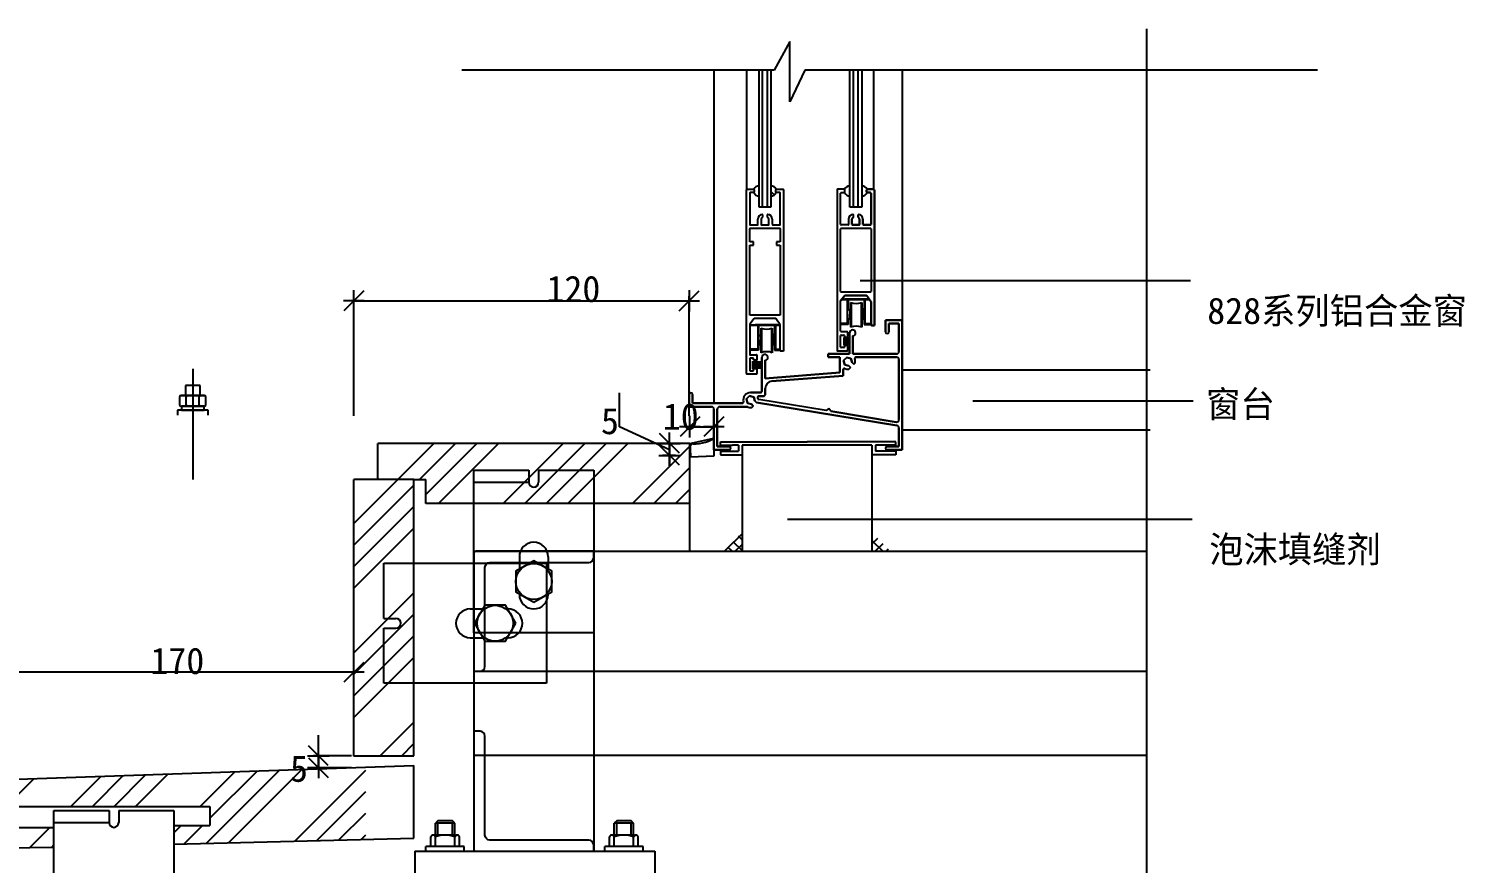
# Model space of a CAD drawing. Header units: metres. Extents: x -3313 to 4000, y 1266 to 2602.
# Drawn here: x 3292 to 3890, y 1777 to 2125 of the extents above; entities that cross this region are included whole.
import ezdxf

# ---------------------------------------------------------------- set-up
doc = ezdxf.new("R2010")
doc.units = ezdxf.units.M
for name, color, linetype in [('2', 2, 'Continuous'), ('3', 5, 'Continuous'), ('4', 4, 'Continuous'), ('7', 7, 'Continuous'), ('BH', 3, 'Continuous'), ('Dim', 3, 'Continuous'), ('FILL', 8, 'Continuous'), ('HATCH', 8, 'Continuous'), ('TEXT', 7, 'Continuous'), ('ZJSY-CC155-D10', 7, 'Continuous')]:
    doc.layers.add(name, color=color, linetype=linetype)

# ---------------------------------------------------------------- blocks, each defined once
blk = doc.blocks.new('ST-L50')
at = {"layer": '4'}
blk.add_lwpolyline([(0, 1, 0.41), (1, 0), (50, 0), (50, 2.67, 0.41), (48, 4.67), (6.67, 4.67, -0.41), (4.67, 6.67), (4.67, 48, 0.41), (2.67, 50), (0, 50)], format="xyb", close=True, dxfattribs=at)
blk = doc.blocks.new('_ArchTick')
for p, q in [((-0.52, 0), (0.52, 0)), ((0, 0.54), (0, -0.54))]:
    blk.add_line(p, q)
at = {"color": 0, "linetype": 'ByBlock'}
blk.add_lwpolyline([(-0.5, -0.5), (0.5, 0.5)], dxfattribs=at)

msp = doc.modelspace()

# ---------------------------------------------------------------- hatches: boundary and pattern name
h = msp.add_hatch()
h.set_pattern_fill('ANSI34', scale=2)
h.paths.add_polyline_path([(3567.03, 1951.73), (3437.03, 1951.73), (3437.03, 1936.73), (3452.03, 1936.73), (3457.03, 1936.73), (3457.03, 1926.73), (3567.03, 1926.73)])
h = msp.add_hatch()
h.set_pattern_fill('ANSI37', scale=8)
h.paths.add_polyline_path([(3567.15, 1951.61), (3567.28, 1949.01), (3577.15, 1949.01), (3577.15, 1953.93, -0.18)])
h.paths.add_polyline_path([(3567.28, 1949.01), (3567.35, 1947.49), (3570.22, 1946.09), (3577.15, 1946.42), (3577.15, 1949.01)])
h = msp.add_hatch()
h.set_pattern_fill('ANSI34', scale=2)
h.paths.add_polyline_path([(3452.03, 1936.73), (3437.03, 1936.73), (3427.03, 1936.73), (3427.03, 1821.56), (3452.03, 1821.56)])
h = msp.add_hatch()
h.set_pattern_fill('ANSI34', scale=2)
h.paths.add_polyline_path([(3287.03, 1811.73), (3257.03, 1811.73), (3257.03, 1687.99), (3266.03, 1687.99), (3266.03, 1707.99), (3273.03, 1707.99), (3273.03, 1690.99), (3282.03, 1690.99), (3282.03, 1783.18), (3302.03, 1783.51), (3302.03, 1791.45), (3287.03, 1791.45), (3287.03, 1800.45), (3367.03, 1800.45), (3367.03, 1792.45), (3352.03, 1792.45), (3352.03, 1784.73), (3432.03, 1786.72), (3432.03, 1816.73)])
at = {"layer": 'BH'}
h = msp.add_hatch(dxfattribs=at)
h.set_pattern_fill('ANSI37')
h.paths.add_polyline_path([(3588.9, 1914.73), (3580.9, 1906.73), (3588.9, 1906.73)])
h = msp.add_hatch(dxfattribs=at)
h.set_pattern_fill('ANSI37')
h.paths.add_polyline_path([(3642.98, 1914.73), (3650.98, 1906.73), (3642.98, 1906.73)])
at = {"layer": 'FILL'}
h = msp.add_hatch(dxfattribs=at)
h.set_pattern_fill('ANSI37', scale=5)
h.paths.add_polyline_path([(3595.93, 2059, 0.27), (3593.74, 2057.61, -0.41), (3593.94, 2057.41), (3593.94, 2056.41, -0.41), (3593.74, 2056.21, 0.27), (3595.93, 2054.81)])
h = msp.add_hatch(dxfattribs=at)
h.set_pattern_fill('ANSI37', scale=5)
h.paths.add_polyline_path([(3602.93, 2057.41, -0.41), (3603.13, 2057.61, 0.27), (3600.93, 2059), (3600.93, 2054.81, 0.27), (3603.13, 2056.21, -0.41), (3602.93, 2056.41)])
h = msp.add_hatch(dxfattribs=at)
h.set_pattern_fill('ANSI37', scale=5)
h.paths.add_polyline_path([(3631.77, 2057.41, 0.41), (3631.57, 2057.61, -0.27), (3633.76, 2059), (3633.76, 2054.81, -0.27), (3631.57, 2056.21, 0.41), (3631.77, 2056.41)])
h = msp.add_hatch(dxfattribs=at)
h.set_pattern_fill('ANSI37', scale=5)
h.paths.add_polyline_path([(3640.76, 2057.41, -0.41), (3640.96, 2057.61, 0.27), (3638.76, 2059), (3638.76, 2054.81, 0.27), (3640.96, 2056.21, -0.41), (3640.76, 2056.41)])

# ---------------------------------------------------------------- linework, layer by layer
for p, q in [((3577.15, 2107.11), (3577.15, 1968.41)), ((3590.69, 2107.11), (3590.69, 2057.41)), ((3595.93, 2050.14), (3595.93, 2107.26)), ((3600.93, 2107.26), (3600.93, 2050.14)), ((3633.76, 2050.14), (3633.76, 2107.11)), ((3638.76, 2107.11), (3638.76, 2050.14)), ((3643.82, 2057.61), (3643.82, 2107.11)), ((3590.69, 1980.81), (3590.69, 2057.41)), ((3590.89, 2057.61), (3593.74, 2057.61)), ((3592.09, 2056.01), (3592.09, 2042.95)), ((3593.74, 2056.21), (3592.29, 2056.21)), ((3593.94, 2057.41), (3593.94, 2056.41)), ((3602.94, 2056.41), (3602.94, 2057.41)), ((3603.14, 2057.61), (3605.99, 2057.61)), ((3604.59, 2056.21), (3603.14, 2056.21)), ((3604.79, 2052.68), (3604.79, 2056.01)), ((3604.79, 2042.95), (3604.79, 2052.68)), ((3606.19, 2057.41), (3606.19, 1990.19)), ((3628.52, 2057.41), (3628.52, 1990.47)), ((3631.57, 2057.61), (3628.72, 2057.61)), ((3629.92, 2052.68), (3629.92, 2056.01)), ((3629.92, 2044.02), (3629.92, 2052.68)), ((3630.12, 2056.21), (3631.57, 2056.21)), ((3631.77, 2056.41), (3631.77, 2057.41)), ((3640.77, 2057.41), (3640.77, 2056.41)), ((3640.77, 2056.41), (3640.77, 2057.41)), ((3640.77, 2057.41), (3640.77, 2056.41)), ((3643.82, 2057.61), (3640.97, 2057.61)), ((3640.97, 2057.61), (3643.82, 2057.61)), ((3643.82, 2057.61), (3640.97, 2057.61)), ((3640.97, 2056.21), (3642.42, 2056.21)), ((3642.42, 2056.21), (3640.97, 2056.21)), ((3640.97, 2056.21), (3642.42, 2056.21)), ((3642.62, 2056.01), (3642.62, 2042.95)), ((3642.62, 2052.68), (3642.62, 2056.01)), ((3642.62, 2056.01), (3642.62, 2052.68)), ((3642.62, 2042.95), (3642.62, 2052.68)), ((3642.62, 2052.68), (3642.62, 2042.95)), ((3644.02, 2000.86), (3644.02, 2057.41)), ((3644.02, 2057.41), (3644.02, 2000.86)), ((3644.02, 2000.86), (3644.02, 2057.41)), ((3600.93, 2050.14), (3595.93, 2050.14)), ((3597.44, 2046.94), (3597.44, 2045.93)), ((3599.44, 2045.93), (3599.44, 2046.94)), ((3638.76, 2050.14), (3633.76, 2050.14)), ((3635.27, 2046.07), (3635.27, 2046.94)), ((3637.27, 2046.94), (3637.27, 2046.07)), ((3637.27, 2045.93), (3637.27, 2046.94)), ((3637.27, 2046.94), (3637.27, 2046.07)), ((3592.09, 2035.75), (3592.09, 2041.15)), ((3592.29, 2042.75), (3595.24, 2042.75)), ((3592.29, 2041.35), (3604.59, 2041.35)), ((3595.44, 2042.95), (3595.44, 2045.15)), ((3596.84, 2045.15), (3596.84, 2042.95)), ((3597.04, 2042.75), (3599.84, 2042.75)), ((3600.04, 2042.95), (3600.04, 2045.15)), ((3601.44, 2045.15), (3601.44, 2042.95)), ((3601.64, 2042.75), (3604.59, 2042.75)), ((3604.79, 2041.15), (3604.79, 2035.75)), ((3629.92, 2042.95), (3629.92, 2044.02)), ((3629.92, 2014.96), (3629.92, 2041.15)), ((3629.92, 2014.96), (3629.92, 2041.15)), ((3633.07, 2042.75), (3630.12, 2042.75)), ((3630.12, 2041.35), (3642.42, 2041.35)), ((3630.12, 2041.35), (3642.42, 2041.35)), ((3633.27, 2045.15), (3633.27, 2042.95)), ((3634.67, 2042.95), (3634.67, 2045.15)), ((3634.67, 2045.15), (3634.67, 2042.95)), ((3634.67, 2042.95), (3634.67, 2045.15)), ((3637.67, 2042.75), (3634.87, 2042.75)), ((3634.87, 2042.75), (3637.67, 2042.75)), ((3637.67, 2042.75), (3634.87, 2042.75)), ((3635.27, 2045.93), (3635.27, 2046.07)), ((3637.87, 2045.15), (3637.87, 2042.95)), ((3637.87, 2042.95), (3637.87, 2045.15)), ((3637.87, 2045.15), (3637.87, 2042.95)), ((3639.27, 2042.95), (3639.27, 2045.15)), ((3639.27, 2045.15), (3639.27, 2042.95)), ((3639.27, 2042.95), (3639.27, 2045.15)), ((3642.42, 2042.75), (3639.47, 2042.75)), ((3639.47, 2042.75), (3642.42, 2042.75)), ((3642.42, 2042.75), (3639.47, 2042.75)), ((3642.62, 2041.15), (3642.62, 2014.96)), ((3642.62, 2041.15), (3642.62, 2014.96)), ((3593.69, 2035.75), (3592.09, 2035.75)), ((3593.69, 2034.35), (3593.69, 2035.75)), ((3603.19, 2035.75), (3603.19, 2034.35)), ((3604.79, 2035.75), (3603.19, 2035.75)), ((3592.09, 2005.09), (3592.09, 2034.35)), ((3592.09, 2034.35), (3593.69, 2034.35)), ((3603.19, 2034.35), (3604.79, 2034.35)), ((3604.79, 2034.35), (3604.79, 2005.09)), ((3427.03, 1963.14), (3427.03, 2013.12)), ((3427.03, 2011.12), (3566.85, 2011.12)), ((3566.85, 1963.14), (3566.85, 2013.12)), ((3631.71, 2013.28), (3629.92, 2011.09)), ((3629.92, 2011.09), (3631.71, 2013.28)), ((3629.92, 2011.09), (3629.92, 2011.01)), ((3629.92, 2011.01), (3629.92, 2011.09)), ((3629.92, 1998.47), (3629.92, 2011.01)), ((3629.96, 2011.14), (3631.77, 2013.36)), ((3642.42, 2014.76), (3630.12, 2014.76)), ((3642.42, 2014.76), (3630.12, 2014.76)), ((3642.09, 2011.51), (3630.26, 2011.51)), ((3630.52, 2011.83), (3641.87, 2011.83)), ((3641.14, 2011.83), (3631.64, 2011.83)), ((3631.71, 2013.28), (3631.77, 2013.36)), ((3631.77, 2013.36), (3640.82, 2013.36)), ((3631.77, 2013.36), (3640.71, 2013.36)), ((3640.71, 2013.36), (3631.87, 2013.36)), ((3632.73, 2011.51), (3632.73, 2001.61)), ((3633.04, 2011.51), (3633.04, 2007.99)), ((3639.74, 2011.51), (3639.74, 2001.29)), ((3640.06, 2011.51), (3640.06, 2001.61)), ((3640.71, 2013.36), (3640.82, 2013.36)), ((3640.82, 2013.36), (3642.62, 2010.76)), ((3640.82, 2013.36), (3642.58, 2010.81)), ((3642.58, 2010.81), (3640.88, 2013.27)), ((3642.58, 2010.81), (3642.62, 2010.76)), ((3642.62, 2010.76), (3642.62, 2001.06)), ((3642.62, 2010.76), (3642.62, 2001.06)), ((3642.62, 2001.06), (3642.62, 2010.69)), ((3604.79, 2005.09), (3592.09, 2005.09)), ((3633.04, 2007.99), (3633.77, 2007.11)), ((3633.77, 2007.11), (3633.77, 2005.57)), ((3633.77, 2004.04), (3633.77, 2005.57)), ((3634.01, 2010.43), (3634.01, 2000.16)), ((3634.33, 2010.27), (3634.33, 2000.16)), ((3638.45, 2010.25), (3638.45, 2000.16)), ((3638.77, 2010.4), (3638.77, 2000.16)), ((3639.74, 2007.99), (3639.01, 2007.11)), ((3639.01, 2007.11), (3639.01, 2005.57)), ((3639.01, 2004.04), (3639.01, 2005.57)), ((3593.95, 2003.69), (3592.09, 2001.42)), ((3592.09, 2001.42), (3592.09, 1988.81)), ((3592.09, 2001.17), (3604.57, 2001.17)), ((3604.79, 2000.85), (3592.09, 2000.85)), ((3602.99, 2003.69), (3593.95, 2003.69)), ((3603.84, 2001.17), (3594.34, 2001.17)), ((3595.42, 2000.85), (3595.42, 1990.95)), ((3595.74, 2000.85), (3595.74, 1997.33)), ((3596.71, 1999.76), (3596.71, 1989.5)), ((3597.03, 1999.6), (3597.03, 1989.5)), ((3601.15, 1999.59), (3601.15, 1989.5)), ((3601.47, 1999.74), (3601.47, 1989.5)), ((3602.44, 2000.85), (3602.44, 1990.63)), ((3602.75, 2000.85), (3602.75, 1990.95)), ((3604.79, 2001.09), (3602.99, 2003.69)), ((3604.79, 1990.19), (3604.79, 2001.09)), ((3632.73, 2001.61), (3629.92, 2001.61)), ((3633.04, 2001.29), (3629.92, 2001.29)), ((3633.04, 2003.15), (3633.77, 2004.04)), ((3633.04, 2003.15), (3633.04, 2001.29)), ((3639.74, 2003.15), (3639.01, 2004.04)), ((3639.74, 2001.29), (3642.67, 2001.29)), ((3640.05, 2001.61), (3642.67, 2001.61)), ((3642.82, 2000.86), (3644.02, 2000.86)), ((3644.02, 2000.86), (3642.82, 2000.86)), ((3642.82, 2000.86), (3644.02, 2000.86)), ((3595.74, 1997.33), (3596.47, 1996.44)), ((3595.74, 1992.48), (3596.47, 1993.37)), ((3596.47, 1996.44), (3596.47, 1994.91)), ((3596.47, 1993.37), (3596.47, 1994.91)), ((3602.44, 1997.33), (3601.71, 1996.44)), ((3601.71, 1996.44), (3601.71, 1994.91)), ((3601.71, 1993.37), (3601.71, 1994.91)), ((3602.44, 1992.48), (3601.71, 1993.37)), ((3629.92, 1991.87), (3629.92, 1996.67)), ((3632.72, 1998.27), (3630.12, 1998.27)), ((3630.12, 1996.87), (3631.32, 1996.87)), ((3631.52, 1996.67), (3631.52, 1996.22)), ((3631.72, 1996.02), (3632.72, 1996.02)), ((3632.92, 1996.22), (3632.92, 1998.07)), ((3595.42, 1990.95), (3592.09, 1990.95)), ((3595.74, 1990.63), (3592.09, 1990.63)), ((3592.09, 1987.01), (3592.09, 1982.21)), ((3592.29, 1988.61), (3594.89, 1988.61)), ((3593.49, 1987.21), (3592.29, 1987.21)), ((3593.69, 1986.56), (3593.69, 1987.01)), ((3595.09, 1988.41), (3595.09, 1986.56)), ((3595.74, 1992.48), (3595.74, 1990.63)), ((3602.44, 1990.63), (3604.79, 1990.63)), ((3602.75, 1990.95), (3604.79, 1990.95)), ((3606.19, 1990.19), (3604.79, 1990.19)), ((3628.72, 1990.27), (3632.72, 1990.27)), ((3631.32, 1991.67), (3630.12, 1991.67)), ((3631.52, 1992.32), (3631.52, 1991.87)), ((3632.72, 1992.52), (3631.72, 1992.52)), ((3632.92, 1990.47), (3632.92, 1992.32)), ((3592.29, 1982.01), (3593.49, 1982.01)), ((3593.69, 1982.21), (3593.69, 1982.66)), ((3594.89, 1986.36), (3593.89, 1986.36)), ((3593.89, 1982.86), (3594.89, 1982.86)), ((3595.09, 1982.66), (3595.09, 1980.81)), ((3655.65, 1982.36), (3758.94, 1982.36)), ((3594.89, 1980.61), (3590.89, 1980.61)), ((3537.72, 1958.58), (3537.72, 1972.85)), ((3558.65, 1949.02), (3537.72, 1958.58)), ((3655.65, 1957.36), (3758.94, 1957.36)), ((3567.15, 1951.42), (3567.15, 1946.42)), ((3577.15, 1951.42), (3577.15, 1946.42)), ((3579.83, 1950.91), (3579.83, 1952.41)), ((3579.83, 1952.41), (3615.94, 1952.41)), ((3587.4, 1950.91), (3584.83, 1950.91)), ((3587.4, 1950.91), (3587.4, 1948.51)), ((3588.9, 1950.91), (3588.9, 1906.73)), ((3610.94, 1950.91), (3588.9, 1950.91)), ((3588.9, 1950.91), (3588.9, 1947.01)), ((3642.98, 1950.91), (3610.94, 1950.91)), ((3652.98, 1952.41), (3615.94, 1952.41)), ((3642.98, 1950.91), (3642.98, 1906.73)), ((3642.98, 1950.91), (3642.98, 1947.01)), ((3644.48, 1950.91), (3644.48, 1948.51)), ((3647.98, 1950.91), (3644.48, 1950.91)), ((3577.15, 1946.42), (3567.43, 1945.95)), ((3579.83, 1948.51), (3579.83, 1947.01)), ((3579.83, 1948.51), (3587.4, 1948.51)), ((3579.83, 1947.01), (3588.9, 1947.01)), ((3652.98, 1947.01), (3642.98, 1947.01)), ((3652.98, 1948.51), (3644.48, 1948.51)), ((3652.98, 1948.51), (3652.98, 1947.01)), ((3437.03, 1936.73), (3427.03, 1936.73)), ((3452.03, 1936.73), (3457.03, 1936.73)), ((3427.03, 1821.56), (3452.03, 1821.56)), ((3452.03, 1787.22), (3452.03, 1817.42)), ((3287.03, 1800.45), (3367.03, 1800.45)), ((3367.03, 1800.45), (3367.03, 1792.45)), ((3302.03, 1791.45), (3287.03, 1791.45)), ((3352.03, 1792.45), (3367.03, 1792.45)), ((3462.1, 1794.43), (3461.1, 1793.43)), ((3461.1, 1783.73), (3461.1, 1793.43)), ((3469.1, 1793.43), (3461.1, 1793.43)), ((3468.1, 1794.43), (3462.1, 1794.43)), ((3462.1, 1788.43), (3462.1, 1793.43)), ((3469.1, 1793.43), (3468.1, 1794.43)), ((3468.1, 1788.43), (3468.1, 1793.43)), ((3469.1, 1783.73), (3469.1, 1793.43)), ((3536.6, 1794.43), (3535.6, 1793.43)), ((3543.6, 1793.43), (3535.6, 1793.43)), ((3535.6, 1783.73), (3535.6, 1793.43)), ((3542.6, 1794.43), (3536.6, 1794.43)), ((3536.6, 1788.43), (3536.6, 1793.43)), ((3543.6, 1793.43), (3542.6, 1794.43)), ((3542.6, 1788.43), (3542.6, 1793.43)), ((3543.6, 1783.73), (3543.6, 1793.43)), ((3473.1, 1783.73), (3457.1, 1783.73)), ((3457.1, 1781.73), (3457.1, 1783.73)), ((3459.1, 1783.73), (3459.1, 1787.73)), ((3469.1, 1788.43), (3460.1, 1788.43)), ((3469.1, 1788.43), (3461.1, 1788.43)), ((3469.1, 1788.43), (3470.1, 1788.43)), ((3471.1, 1783.73), (3471.1, 1787.73)), ((3473.1, 1781.73), (3473.1, 1783.73)), ((3531.6, 1781.73), (3531.6, 1783.73)), ((3547.6, 1783.73), (3531.6, 1783.73)), ((3533.6, 1783.73), (3533.6, 1787.73)), ((3543.6, 1788.43), (3534.6, 1788.43)), ((3543.6, 1788.43), (3535.6, 1788.43)), ((3543.6, 1788.43), (3544.6, 1788.43)), ((3545.6, 1783.73), (3545.6, 1787.73)), ((3547.6, 1781.73), (3547.6, 1783.73)), ((3452.53, 1781.73), (3452.53, 1771.73)), ((3457.1, 1781.73), (3473.1, 1781.73)), ((3531.6, 1781.73), (3547.6, 1781.73)), ((3552.53, 1781.73), (3552.53, 1771.73))]:
    msp.add_line(p, q)
for points in [[(3638.14, 2019.66), (3775.77, 2019.66)], [(3685.03, 1969.48), (3776.97, 1969.48)], [(3567.15, 1951.61), (3567.4, 1946.43)], [(3607.83, 1920.09), (3776.5, 1920.09)]]:
    msp.add_lwpolyline(points)
for centre, radius, start, end in [((3596.04, 2056.41), 2.6, 92.34, 152.46), ((3600.83, 2056.41), 2.6, 27.54, 87.66), ((3633.87, 2056.41), 2.6, 92.34, 152.46), ((3638.65, 2056.41), 2.6, 27.54, 87.66), ((3590.89, 2057.41), 0.2, 90, 180), ((3592.29, 2056.01), 0.2, 90, 180), ((3596.04, 2057.41), 2.6, 207.54, 267.66), ((3593.74, 2057.41), 0.2, 0, 90), ((3593.74, 2056.41), 0.2, 270, 0), ((3600.83, 2057.41), 2.6, 272.34, 332.46), ((3603.14, 2057.41), 0.2, 90, 180), ((3603.14, 2056.41), 0.2, 180, 270), ((3604.59, 2056.01), 0.2, 0, 90), ((3605.99, 2057.41), 0.2, 0, 90), ((3628.72, 2057.41), 0.2, 90, 180), ((3630.12, 2056.01), 0.2, 90, 180), ((3633.87, 2057.41), 2.6, 207.54, 267.66), ((3631.57, 2057.41), 0.2, 0, 90), ((3631.57, 2056.41), 0.2, 270, 0), ((3638.65, 2057.41), 2.6, 272.34, 332.46), ((3640.97, 2057.41), 0.2, 90, 180), ((3640.97, 2057.41), 0.2, 90, 180), ((3640.97, 2057.41), 0.2, 90, 180), ((3640.97, 2056.41), 0.2, 180, 270), ((3640.97, 2056.41), 0.2, 180, 270), ((3640.97, 2056.41), 0.2, 180, 270), ((3642.42, 2056.01), 0.2, 0, 90), ((3642.42, 2056.01), 0.2, 0, 90), ((3642.42, 2056.01), 0.2, 0, 90), ((3643.82, 2057.41), 0.2, 0, 90), ((3643.82, 2057.41), 0.2, 0, 90), ((3643.82, 2057.41), 0.2, 0, 90), ((3597.44, 2045.15), 2, 96.38, 180), ((3597.24, 2046.94), 0.2, 0, 96.38), ((3599.64, 2046.94), 0.2, 83.62, 180), ((3599.44, 2045.15), 2, 0, 83.62), ((3635.27, 2045.15), 2, 96.38, 180), ((3635.07, 2046.94), 0.2, 360, 96.38), ((3637.47, 2046.94), 0.2, 83.62, 180), ((3637.47, 2046.94), 0.2, 83.62, 180), ((3637.47, 2046.94), 0.2, 83.62, 180), ((3637.27, 2045.15), 2, 0, 83.62), ((3637.27, 2045.15), 2, 0, 83.62), ((3637.27, 2045.15), 2, 0, 83.62), ((3592.29, 2042.95), 0.2, 180, 270), ((3592.29, 2041.15), 0.2, 90, 180), ((3595.24, 2042.95), 0.2, 270, 0), ((3597.64, 2045.15), 0.8, 104.48, 180), ((3597.04, 2042.95), 0.2, 180, 270), ((3599.24, 2045.15), 0.8, 0, 75.52), ((3599.84, 2042.95), 0.2, 270, 0), ((3601.64, 2042.95), 0.2, 180, 270), ((3604.59, 2042.95), 0.2, 270, 360), ((3604.59, 2041.15), 0.2, 0, 90), ((3630.12, 2042.95), 0.2, 180, 270), ((3630.12, 2041.15), 0.2, 90, 180), ((3630.12, 2041.15), 0.2, 90, 180), ((3633.07, 2042.95), 0.2, 270, 0), ((3635.47, 2045.15), 0.8, 104.48, 180), ((3635.47, 2045.15), 0.8, 113.58, 180), ((3635.47, 2045.15), 0.8, 113.58, 180), ((3634.87, 2042.95), 0.2, 180, 270), ((3634.87, 2042.95), 0.2, 180, 270), ((3634.87, 2042.95), 0.2, 180, 270), ((3635.07, 2046.07), 0.2, 293.58, 360), ((3635.07, 2046.07), 0.2, 293.58, 0), ((3637.47, 2046.07), 0.2, 180, 246.42), ((3637.47, 2046.07), 0.2, 180, 246.42), ((3637.07, 2045.15), 0.8, 0, 75.52), ((3637.07, 2045.15), 0.8, 0, 66.42), ((3637.07, 2045.15), 0.8, 0, 66.42), ((3637.67, 2042.95), 0.2, 270, 0), ((3637.67, 2042.95), 0.2, 270, 0), ((3637.67, 2042.95), 0.2, 270, 0), ((3639.47, 2042.95), 0.2, 180, 270), ((3639.47, 2042.95), 0.2, 180, 270), ((3639.47, 2042.95), 0.2, 180, 270), ((3642.42, 2042.95), 0.2, 270, 0), ((3642.42, 2042.95), 0.2, 270, 0), ((3642.42, 2042.95), 0.2, 270, 0), ((3642.42, 2041.15), 0.2, 0, 90), ((3642.42, 2041.15), 0.2, 0, 90), ((3630.12, 2014.96), 0.2, 180, 270), ((3630.12, 2014.96), 0.2, 180, 270), ((3630.12, 2011.01), 0.2, 140.69, 180), ((3631.87, 2013.16), 0.2, 90, 140.69), ((3640.71, 2013.16), 0.2, 34.65, 90), ((3642.42, 2014.96), 0.2, 270, 0), ((3642.42, 2014.96), 0.2, 270, 0), ((3642.42, 2010.69), 0.2, 0, 34.65), ((3636.43, 2017.38), 7.36, 250.88, 288.56), ((3599.12, 2006.72), 7.36, 250.88, 288.56), ((3636.43, 1993.77), 6.8, 70.13, 109.87), ((3642.82, 2001.06), 0.2, 180, 270), ((3642.82, 2001.06), 0.2, 180, 270), ((3642.82, 2001.06), 0.2, 180, 270), ((3630.12, 1998.47), 0.2, 180, 270), ((3630.12, 1996.67), 0.2, 90, 180), ((3631.32, 1996.67), 0.2, 0, 90), ((3631.72, 1996.22), 0.2, 180, 270), ((3632.72, 1998.07), 0.2, 0, 90), ((3632.72, 1996.22), 0.2, 270, 0), ((3592.29, 1988.81), 0.2, 180, 270), ((3592.29, 1987.01), 0.2, 90, 180), ((3593.49, 1987.01), 0.2, 0, 90), ((3594.89, 1988.41), 0.2, 0, 90), ((3599.12, 1983.1), 6.8, 70.13, 109.87), ((3630.12, 1991.87), 0.2, 180, 270), ((3631.32, 1991.87), 0.2, 270, 0), ((3631.72, 1992.32), 0.2, 90, 180), ((3632.72, 1992.32), 0.2, 0, 90), ((3632.72, 1990.47), 0.2, 270, 360), ((3590.89, 1980.81), 0.2, 180, 270), ((3592.29, 1982.21), 0.2, 180, 270), ((3593.49, 1982.21), 0.2, 270, 0), ((3593.89, 1986.56), 0.2, 180, 270), ((3593.89, 1982.66), 0.2, 90, 180), ((3594.89, 1986.56), 0.2, 270, 0), ((3594.89, 1982.66), 0.2, 0, 90), ((3594.89, 1980.81), 0.2, 270, 0), ((3568.99, 1966.41), 14.91, 262.94, 303.2), ((3460.1, 1787.37), 1.06, 20.02, 159.98), ((3465.1, 1776.65), 11.78, 70.15, 109.85), ((3470.1, 1787.37), 1.06, 20.02, 159.98), ((3534.6, 1787.37), 1.06, 20.02, 159.98), ((3539.6, 1776.65), 11.78, 70.15, 109.85), ((3544.6, 1787.37), 1.06, 20.02, 159.98)]:
    msp.add_arc(centre, radius, start, end)
at = {"layer": '2'}
for p, q in [((3594.82, 1968.81), (3653.42, 1959.15)), ((3577.15, 1966.01), (3577.15, 1949.01)), ((3578.55, 1950.41), (3578.55, 1966.01)), ((3477.03, 1906.73), (3477.03, 1781.73)), ((3477.03, 1906.73), (3757.56, 1906.73)), ((3527.03, 1906.73), (3527.03, 1781.73)), ((3477.03, 1856.73), (3757.56, 1856.73)), ((3477.03, 1821.73), (3757.56, 1821.73)), ((3452.53, 1781.73), (3552.53, 1781.73))]:
    msp.add_line(p, q, dxfattribs=at)
at = {"layer": '3'}
for p, q in [((3757.56, 1737.79), (3757.56, 2124.52)), ((3602.31, 2107.26), (3472.05, 2107.26)), ((3828.73, 2107.26), (3614.97, 2107.26)), ((3359.99, 1982.75), (3359.99, 1936.7)), ((3363.05, 1975.86), (3356.92, 1975.86)), ((3356.92, 1975.86), (3356.92, 1971.67)), ((3363.05, 1971.67), (3363.05, 1975.86)), ((3354.42, 1971.07), (3354.42, 1967.81)), ((3354.74, 1971.67), (3364.71, 1971.67)), ((3364.71, 1971.67), (3355.02, 1971.67)), ((3357.13, 1967.82), (3357.13, 1971.06)), ((3362.6, 1967.82), (3362.6, 1971.06)), ((3364.71, 1971.67), (3365.03, 1971.67)), ((3365.31, 1967.81), (3365.31, 1971.07)), ((3366.37, 1965.54), (3353.6, 1965.54)), ((3353.6, 1965.54), (3353.6, 1963.52)), ((3355.02, 1967.21), (3364.71, 1967.21)), ((3362.97, 1967.21), (3356.78, 1967.21)), ((3366.37, 1963.52), (3366.37, 1965.54))]:
    msp.add_line(p, q, dxfattribs=at)
msp.add_lwpolyline([(3364.71, 1967.21), (3355.27, 1967.21), (3355.27, 1965.54), (3364.71, 1965.54)], close=True, dxfattribs=at)
for centre, radius, start, end in [((3355.02, 1971.07), 0.6, 90, 180), ((3356.24, 1970.8), 0.92, 16.32, 70.88), ((3358.01, 1970.8), 0.92, 109.12, 163.68), ((3361.71, 1970.8), 0.92, 16.32, 70.88), ((3363.48, 1970.8), 0.92, 109.12, 163.68), ((3364.71, 1971.07), 0.6, 0, 90), ((3355.02, 1967.81), 0.6, 180, 270), ((3356.24, 1968.08), 0.92, 289.12, 343.68), ((3358.01, 1968.08), 0.92, 196.32, 250.88), ((3361.71, 1968.08), 0.92, 289.12, 343.68), ((3363.48, 1968.08), 0.92, 196.32, 250.88), ((3364.71, 1967.81), 0.6, 270, 0)]:
    msp.add_arc(centre, radius, start, end, dxfattribs=at)
at = {"layer": '4'}
for p, q in [((3597.43, 2050.14), (3597.43, 2107.26)), ((3599.43, 2050.14), (3599.43, 2107.26)), ((3635.26, 2050.14), (3635.26, 2107.11)), ((3637.26, 2050.14), (3637.26, 2107.11)), ((3630.99, 1995.58), (3633.29, 1995.58)), ((3630.99, 1995.08), (3633.29, 1995.08)), ((3630.99, 1994.58), (3633.29, 1994.58)), ((3630.99, 1994.08), (3633.29, 1994.08)), ((3630.99, 1993.58), (3633.29, 1993.58)), ((3630.99, 1993.08), (3633.29, 1993.08)), ((3592.9, 1985.76), (3596.68, 1985.76)), ((3592.9, 1985.26), (3596.68, 1985.26)), ((3592.9, 1984.76), (3596.68, 1984.76)), ((3592.9, 1984.26), (3596.68, 1984.26)), ((3592.9, 1983.76), (3596.68, 1983.76)), ((3592.9, 1983.26), (3596.68, 1983.26)), ((3437.03, 1936.73), (3437.03, 1951.73)), ((3567.03, 1951.73), (3437.03, 1951.73)), ((3567.03, 1906.73), (3567.03, 1951.73)), ((3477.03, 1872.76), (3477.03, 1940.49)), ((3477.03, 1940.49), (3500.03, 1940.49)), ((3500.03, 1940.49), (3500.03, 1935.49)), ((3504.03, 1940.49), (3527.03, 1940.49)), ((3504.03, 1940.49), (3504.03, 1935.49)), ((3527.03, 1940.49), (3527.03, 1872.76)), ((3427.03, 1821.56), (3427.03, 1936.73)), ((3452.03, 1936.73), (3437.03, 1936.73)), ((3452.03, 1821.56), (3452.03, 1936.73)), ((3457.03, 1926.73), (3457.03, 1936.73)), ((3567.03, 1926.73), (3457.03, 1926.73)), ((3439.6, 1878.73), (3439.6, 1901.73)), ((3439.6, 1901.73), (3507.33, 1901.73)), ((3507.33, 1901.73), (3507.33, 1851.73)), ((3439.6, 1878.73), (3444.6, 1878.73)), ((3439.6, 1851.73), (3439.6, 1874.73)), ((3439.6, 1874.73), (3444.6, 1874.73)), ((3527.03, 1872.76), (3477.03, 1872.76)), ((3507.33, 1851.73), (3439.6, 1851.73)), ((3287.03, 1811.73), (3452.03, 1817.42)), ((3302.03, 1718.7), (3302.03, 1798.7)), ((3302.03, 1798.7), (3325.03, 1798.7)), ((3325.03, 1798.7), (3325.03, 1793.7)), ((3329.03, 1798.7), (3352.03, 1798.7)), ((3329.03, 1798.7), (3329.03, 1793.7)), ((3352.03, 1798.7), (3352.03, 1718.7)), ((3282.03, 1783.18), (3302.03, 1783.51)), ((3352.03, 1784.73), (3452.03, 1787.22))]:
    msp.add_line(p, q, dxfattribs=at)
for centre in [(3502.03, 1894.14), (3485.95, 1876.73)]:
    msp.add_circle(centre, 7.5, dxfattribs=at)
for centre, start, end in [((3502.03, 1935.49), 180, 0), ((3444.6, 1876.73), 270, 90), ((3327.03, 1793.7), 180, 0)]:
    msp.add_arc(centre, 2, start, end, dxfattribs=at)
at = {"layer": '7'}
for p, q in [((3477.03, 1935.49), (3500.03, 1935.49)), ((3496.03, 1904.49), (3496.03, 1899.34)), ((3508.03, 1904.49), (3508.03, 1899.34)), ((3496.03, 1888.94), (3496.03, 1888.76)), ((3508.03, 1888.94), (3508.03, 1888.76)), ((3475.6, 1882.73), (3480.75, 1882.73)), ((3491.14, 1882.73), (3491.33, 1882.73)), ((3475.6, 1870.73), (3480.75, 1870.73)), ((3491.14, 1870.73), (3491.33, 1870.73)), ((3302.03, 1793.7), (3325.03, 1793.7))]:
    msp.add_line(p, q, dxfattribs=at)
for points in [[(3502.03, 1885.48), (3509.53, 1889.81), (3509.53, 1898.47), (3502.03, 1902.8), (3494.53, 1898.47), (3494.53, 1889.81)], [(3494.61, 1876.73), (3490.28, 1884.23), (3481.62, 1884.23), (3477.29, 1876.73), (3481.62, 1869.23), (3490.28, 1869.23)]]:
    msp.add_lwpolyline(points, close=True, dxfattribs=at)
for centre, start, end in [((3502.03, 1904.49), 0, 180), ((3502.03, 1888.76), 180, 0), ((3475.6, 1876.73), 90, 270), ((3491.33, 1876.73), 270, 90)]:
    msp.add_arc(centre, 6, start, end, dxfattribs=at)
at = {"layer": 'BH'}
for p, q in [((3655.65, 2107.11), (3655.65, 2003.01)), ((3648.65, 2003.01), (3655.65, 2003.01)), ((3648.65, 1998.21), (3648.65, 2003.01)), ((3648.65, 2003.01), (3648.65, 1998.21)), ((3655.65, 2003.01), (3648.65, 2003.01)), ((3650.05, 2001.61), (3650.05, 1998.21)), ((3654.25, 2001.61), (3650.05, 2001.61)), ((3650.05, 2001.61), (3654.25, 2001.61)), ((3650.05, 1998.21), (3650.05, 2001.61)), ((3654.25, 1990.01), (3654.25, 2001.61)), ((3654.25, 2001.61), (3654.25, 1990.01)), ((3655.65, 2003.01), (3655.65, 1949.01)), ((3655.65, 1949.01), (3655.65, 2003.01)), ((3633.7, 1996.36), (3633.7, 1997.76)), ((3633.7, 1997.76), (3633.7, 1996.36)), ((3633.7, 1989.01), (3633.7, 1996.36)), ((3633.7, 1996.36), (3633.7, 1989.01)), ((3635.1, 1996.52), (3635.1, 1995.12)), ((3635.1, 1995.12), (3635.1, 1996.52)), ((3635.1, 1995.12), (3635.1, 1989.01)), ((3635.1, 1989.01), (3635.1, 1995.12)), ((3597.15, 1982.5), (3597.15, 1987.57)), ((3597.15, 1987.57), (3597.15, 1982.5)), ((3624.8, 1989.01), (3633.7, 1989.01)), ((3624.8, 1987.61), (3624.8, 1989.01)), ((3624.8, 1989.01), (3624.8, 1987.61)), ((3633.7, 1989.01), (3624.8, 1989.01)), ((3629.6, 1987.61), (3624.8, 1987.61)), ((3624.8, 1987.61), (3629.6, 1987.61)), ((3629.6, 1981.22), (3629.6, 1987.61)), ((3629.6, 1987.61), (3629.6, 1981.22)), ((3632.49, 1987.5), (3631.22, 1986.22)), ((3631.22, 1986.22), (3632.49, 1987.5)), ((3634.23, 1987.03), (3632.49, 1987.5)), ((3632.49, 1987.5), (3634.23, 1987.03)), ((3634.72, 1985.41), (3634.23, 1987.03)), ((3634.23, 1987.03), (3634.72, 1985.41)), ((3635.1, 1989.01), (3653.25, 1989.01)), ((3653.25, 1989.01), (3635.1, 1989.01)), ((3653.25, 1987.61), (3636.29, 1987.61)), ((3636.29, 1987.61), (3653.25, 1987.61)), ((3597.15, 1973.36), (3597.15, 1982.5)), ((3597.15, 1982.5), (3597.15, 1973.36)), ((3598.55, 1986.33), (3598.55, 1978.81)), ((3598.55, 1978.81), (3598.55, 1986.33)), ((3598.55, 1978.81), (3629.6, 1981.22)), ((3629.6, 1981.22), (3598.55, 1978.81)), ((3631, 1982.46), (3631, 1979.93)), ((3631, 1979.93), (3631, 1982.46)), ((3631.22, 1986.22), (3631.68, 1984.49)), ((3631.68, 1984.49), (3631.22, 1986.22)), ((3631.68, 1984.49), (3633.31, 1983.99)), ((3633.31, 1983.99), (3631.68, 1984.49)), ((3633.31, 1983.99), (3634.01, 1983.28)), ((3634.01, 1983.28), (3633.31, 1983.99)), ((3634.01, 1983.28), (3633.43, 1982.69)), ((3633.43, 1982.69), (3634.01, 1983.28)), ((3635.43, 1984.7), (3634.72, 1985.41)), ((3634.72, 1985.41), (3635.43, 1984.7)), ((3636.02, 1985.29), (3635.43, 1984.7)), ((3635.43, 1984.7), (3636.02, 1985.29)), ((3654.25, 1961.61), (3654.25, 1986.61)), ((3654.25, 1986.61), (3654.25, 1961.61)), ((3631, 1979.93), (3601.32, 1977.62)), ((3601.32, 1977.62), (3631, 1979.93)), ((3566.85, 1967.01), (3566.85, 1972.11)), ((3566.85, 1972.11), (3566.85, 1967.01)), ((3568.25, 1972.11), (3568.25, 1968.41)), ((3568.25, 1968.41), (3568.25, 1972.11)), ((3591.99, 1971.5), (3590.72, 1970.22)), ((3590.72, 1970.22), (3591.99, 1971.5)), ((3590.72, 1970.22), (3591.18, 1968.49)), ((3591.18, 1968.49), (3590.72, 1970.22)), ((3593.73, 1971.03), (3591.99, 1971.5)), ((3591.99, 1971.5), (3593.73, 1971.03)), ((3592.45, 1972.86), (3596.65, 1972.86)), ((3596.65, 1972.86), (3592.45, 1972.86)), ((3594.22, 1969.41), (3593.73, 1971.03)), ((3593.73, 1971.03), (3594.22, 1969.41)), ((3594.82, 1968.81), (3594.22, 1969.41)), ((3594.22, 1969.41), (3594.82, 1968.81)), ((3653.42, 1959.15), (3594.82, 1968.81)), ((3598.05, 1971.46), (3595.85, 1971.46)), ((3595.85, 1971.46), (3598.05, 1971.46)), ((3623.89, 1965.43), (3595.89, 1970.05)), ((3598.55, 1974.63), (3598.55, 1971.96)), ((3598.55, 1971.96), (3598.55, 1974.63)), ((3576.15, 1967.01), (3566.85, 1967.01)), ((3566.85, 1967.01), (3576.15, 1967.01)), ((3568.25, 1968.41), (3588.96, 1968.41)), ((3588.96, 1968.41), (3568.25, 1968.41)), ((3577.15, 1949.01), (3577.15, 1966.01)), ((3578.55, 1966.01), (3578.55, 1950.41)), ((3590.91, 1967.01), (3579.55, 1967.01)), ((3579.55, 1967.01), (3591.02, 1967.01)), ((3591.18, 1968.49), (3592.81, 1967.99)), ((3592.81, 1967.99), (3591.18, 1968.49)), ((3592.81, 1967.99), (3593.51, 1967.28)), ((3593.51, 1967.28), (3592.81, 1967.99)), ((3593.51, 1967.28), (3592.93, 1966.69)), ((3592.93, 1966.69), (3593.51, 1967.28)), ((3625.04, 1966.26), (3623.89, 1965.43)), ((3625.87, 1965.11), (3625.04, 1966.26)), ((3625.87, 1965.11), (3653.09, 1960.62)), ((3653.09, 1960.62), (3625.87, 1965.11)), ((3654.25, 1950.41), (3654.25, 1958.16)), ((3654.25, 1958.16), (3654.25, 1950.41)), ((3654.25, 1958.16), (3654.25, 1950.41)), ((3567.03, 1951.73), (3577.05, 1953.86)), ((3579.83, 1950.91), (3584.83, 1950.91)), ((3652.98, 1950.91), (3647.98, 1950.91)), ((3652.98, 1950.91), (3652.98, 1952.41)), ((3583.45, 1949.01), (3577.15, 1949.01)), ((3577.15, 1949.01), (3583.45, 1949.01)), ((3578.55, 1950.41), (3583.45, 1950.41)), ((3583.45, 1950.41), (3578.55, 1950.41)), ((3649.35, 1950.41), (3654.25, 1950.41)), ((3654.25, 1950.41), (3649.35, 1950.41)), ((3655.65, 1949.01), (3649.35, 1949.01)), ((3649.35, 1949.01), (3655.65, 1949.01))]:
    msp.add_line(p, q, dxfattribs=at)
for centre, radius, start, end in [((3634.95, 1997.76), 1.25, 276.89, 180), ((3634.95, 1997.76), 1.25, 276.89, 180), ((3649.35, 1998.21), 0.7, 180, 0), ((3649.35, 1998.21), 0.7, 180, 0), ((3598.4, 1987.57), 1.25, 276.89, 180), ((3598.4, 1987.57), 1.25, 276.89, 180), ((3628.72, 1990.47), 0.2, 180, 270), ((3636.29, 1987.11), 0.5, 90, 202.02), ((3636.29, 1987.11), 0.5, 90, 202.02), ((3632.95, 1985.76), 3.1, 351.25, 22.02), ((3632.95, 1985.76), 3.1, 351.25, 22.02), ((3653.25, 1990.01), 1, 270, 0), ((3653.25, 1990.01), 1, 270, 0), ((3653.25, 1986.61), 1, 0, 90), ((3653.25, 1986.61), 1, 0, 90), ((3631.5, 1982.46), 0.5, 66.25, 180), ((3631.5, 1982.46), 0.5, 66.25, 180), ((3632.95, 1985.76), 3.1, 246.25, 278.75), ((3632.95, 1985.76), 3.1, 246.25, 278.75), ((3601.55, 1974.63), 3, 94.44, 180), ((3601.55, 1974.63), 3, 94.44, 180), ((3567.55, 1972.11), 0.7, 0, 180), ((3567.55, 1972.11), 0.7, 0, 180), ((3588.96, 1968.91), 0.5, 270, 13.66), ((3588.96, 1968.91), 0.5, 270, 13.66), ((3592.45, 1969.76), 3.1, 90, 193.66), ((3592.45, 1969.76), 3.1, 90, 193.66), ((3595.85, 1970.96), 0.5, 90, 199.47), ((3595.85, 1970.96), 0.5, 90, 199.47), ((3592.45, 1969.76), 3.1, 12.61, 19.47), ((3592.45, 1969.76), 3.1, 12.61, 19.47), ((3595.97, 1970.55), 0.5, 192.61, 260.64), ((3596.65, 1973.36), 0.5, 270, 0), ((3596.65, 1973.36), 0.5, 270, 0), ((3598.05, 1971.96), 0.5, 270, 0), ((3598.05, 1971.96), 0.5, 270, 0), ((3576.15, 1966.01), 1, 0, 90), ((3576.15, 1966.01), 1, 0, 90), ((3579.55, 1966.01), 1, 90, 180), ((3579.55, 1966.01), 1, 90, 180), ((3590.91, 1966.51), 0.5, 64.53, 90), ((3592.45, 1969.76), 3.1, 242.51, 278.75), ((3592.45, 1969.76), 3.1, 244.53, 278.75), ((3653.25, 1961.61), 1, 260.64, 0), ((3653.25, 1961.61), 1, 260.64, 0), ((3653.25, 1958.16), 1, 0, 80.64), ((3653.25, 1958.16), 1, 0, 80.64), ((3583.45, 1949.71), 0.7, 270, 90), ((3583.45, 1949.71), 0.7, 270, 90), ((3649.35, 1949.71), 0.7, 90, 270), ((3649.35, 1949.71), 0.7, 90, 270)]:
    msp.add_arc(centre, radius, start, end, dxfattribs=at)
at = {"layer": 'Dim'}
for p, q in [((3567.15, 1957.61), (3567.15, 1961.68)), ((3567.15, 1958.68), (3577.15, 1958.68)), ((3577.15, 1957.61), (3577.15, 1961.68)), ((3561.15, 1951.73), (3555.65, 1951.73)), ((3558.65, 1951.73), (3558.65, 1956.23)), ((3558.65, 1951.73), (3558.65, 1946.73)), ((3561.15, 1946.73), (3555.65, 1946.73)), ((3558.65, 1946.73), (3558.65, 1942.23)), ((3427.03, 1856.32), (3257.03, 1856.32)), ((3427.03, 1821.37), (3427.03, 1859.32))]:
    msp.add_line(p, q, dxfattribs=at)
at = {"layer": 'HATCH'}
for p, q in [((3412.25, 1821.56), (3412.25, 1830.06)), ((3426.03, 1821.56), (3410.25, 1821.56)), ((3412.25, 1816.56), (3412.25, 1821.56)), ((3426.03, 1816.56), (3410.25, 1816.56))]:
    msp.add_line(p, q, dxfattribs=at)
at = {"layer": 'ZJSY-CC155-D10'}
for p, q in [((3608.75, 2119.15), (3602.31, 2107.26)), ((3608.75, 2106.58), (3608.75, 2119.15)), ((3614.97, 2107.26), (3608.75, 2094.02)), ((3608.75, 2094.02), (3608.75, 2106.58))]:
    msp.add_line(p, q, dxfattribs=at)

# ---------------------------------------------------------------- block references
at = {"xscale": 8.3, "yscale": 8.3, "zscale": 8.3}
for p, rotation in [((3427.03, 2011.12), 180), ((3567.15, 1958.68), 180), ((3577.15, 1958.68), 180), ((3558.65, 1951.73), 90), ((3558.65, 1946.73), 90), ((3427.03, 1856.32), 180)]:
    msp.add_blockref('_ArchTick', p, dxfattribs=dict(at, rotation=rotation))
msp.add_blockref('_ArchTick', (3566.85, 2011.12), dxfattribs=at)
at = {"layer": '3', "rotation": 270}
msp.add_blockref('ST-L50', (3477.03, 1906.73), dxfattribs=at)
at = {"layer": '3'}
msp.add_blockref('ST-L50', (3477.03, 1781.73), dxfattribs=at)
at = {"layer": 'HATCH', "xscale": 8.3, "yscale": 8.3, "zscale": 8.3}
for p, rotation in [((3412.25, 1821.56), 90), ((3412.25, 1816.56), 270)]:
    msp.add_blockref('_ArchTick', p, dxfattribs=dict(at, rotation=rotation))

# ---------------------------------------------------------------- texts
at = {"insert": (3507.34, 2021.6), "char_height": 11, "attachment_point": 1}
msp.add_mtext('\\A1;120', dxfattribs=at)
at = {"layer": 'Dim', "char_height": 11, "attachment_point": 1}
for s, insert in [('\\A1;5', (3530.06, 1966.56)), ('\\A1;10', (3555.84, 1968.43)), ('\\A1;170', (3342.24, 1866.61))]:
    msp.add_mtext(s, dxfattribs=dict(at, insert=insert))
at = {"layer": 'HATCH', "insert": (3400.43, 1821.69), "char_height": 11, "attachment_point": 1}
msp.add_mtext('\\A1;5', dxfattribs=at)
at = {"layer": 'TEXT'}
msp.add_text('窗台', height=11, dxfattribs=at).set_placement((3782.33, 1962.6))
at = {"layer": 'TEXT', "char_height": 11, "attachment_point": 1}
for s, insert in [('828系列铝合金窗', (3782.77, 2012.48)), ('泡沫填缝剂', (3783.62, 1913.06))]:
    msp.add_mtext(s, dxfattribs=dict(at, insert=insert))

doc.saveas('drawing.dxf')
